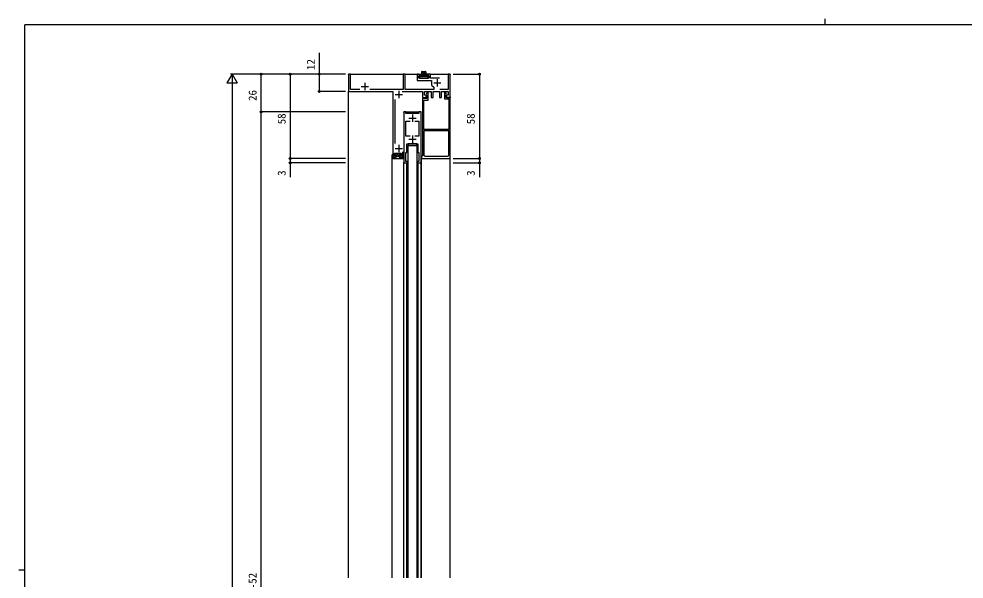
# Model space of a CAD drawing. Units: millimetres, scale not verified. Extents: x -567 to 567, y -403 to 403.
# Drawn here: x -567 to 83, y 18 to 403 of the extents above; entities that cross this region are included whole.
import ezdxf
from ezdxf.enums import TextEntityAlignment as Align

# ---------------------------------------------------------------- set-up
doc = ezdxf.new("R2010")
doc.units = ezdxf.units.MM
doc.header["$LTSCALE"] = 2
for name, color, linetype in [('0-2_YKK_11', 7, 'Continuous'), ('0-3_YKK_12', 2, 'Continuous'), ('0-4_YKK_13', 4, 'Continuous'), ('0-6_YKK_D', 6, 'Continuous'), ('0-7_YKK_ZWAK', 7, 'Continuous')]:
    doc.layers.add(name, color=color, linetype=linetype)
doc.styles.add('ＭＳ ゴシック', font='')
doc.styles.get('ＭＳ ゴシック').set_extended_font_data('MS Gothic')

msp = doc.modelspace()

# ---------------------------------------------------------------- linework, layer by layer
at = {"layer": '0-2_YKK_11'}
for p, q in [((-328.9, 359), (-328.9, 354)), ((-281.6, 359), (-276.6, 359)), ((-279.1, 361.5), (-279.1, 356.5)), ((-331.4, 356.5), (-326.4, 356.5)), ((-308.1, 351), (-303.1, 351)), ((-305.6, 353.5), (-305.6, 348.5)), ((-308.1, 317.36), (-308.1, 347.54)), ((-298.7, 334.8), (-293.7, 334.8)), ((-296.2, 337.3), (-296.2, 332.3)), ((-271.2, 309.5), (-271.2, 326)), ((-298.7, 320.2), (-293.7, 320.2)), ((-296.2, 322.7), (-296.2, 317.7)), ((-308.1, 313.9), (-303.1, 313.9)), ((-305.6, 316.4), (-305.6, 311.4)), ((-287.4, 308.5), (-272.2, 308.5))]:
    msp.add_line(p, q, dxfattribs=at)
for points in [[(-332.282, 354.5), (-338.7, 354.5), (-338.7, 365), (-340.2, 365), (-340.2, 353), (-309.6, 353), (-309.6, 308), (-307.9, 308), (-307.4, 308.5), (-307.7, 308.8), (-308.5, 308.8), (-308.5, 310.7), (-303.9, 310.7), (-303.9, 308.8), (-304.7, 308.8), (-305, 308.5), (-304.5, 308), (-302.8, 308), (-302.8, 311.6)], [(-282.807, 357.207), (-281.6, 356), (-281.6, 354.5), (-301.1, 354.5), (-301.1, 365), (-302.6, 365), (-302.6, 354.5), (-325.518, 354.5)], [(-303.2, 353), (-289.4, 353), (-289.4, 349), (-287.046, 349), (-286.377, 350.16), (-286.573, 350.5), (-287.9, 350.5), (-287.9, 353), (-283.4, 353), (-283.4, 349), (-281.9, 349), (-281.9, 353), (-277.7, 353), (-277.7, 349), (-276.2, 349), (-276.2, 353), (-271.7, 353), (-271.7, 350.5), (-273.027, 350.5), (-273.223, 350.16), (-272.554, 349), (-270.2, 349), (-270.2, 365), (-271.7, 365), (-271.7, 354.5), (-277.3, 354.5)], [(-277.5, 362.2), (-283.9, 362.2), (-283.9, 365), (-284.7, 365), (-284.9, 364.8), (-285.1, 364.6), (-286.1, 364.6), (-286.6, 364.1), (-286.3, 363.8), (-284.9, 363.8), (-284.9, 362.2), (-291.9, 362.2), (-291.9, 363.8), (-290.5, 363.8), (-290.2, 364.1), (-290.7, 364.6), (-291.7, 364.6), (-291.9, 364.8), (-292.1, 365), (-292.9, 365), (-292.9, 360.7), (-283.1, 360.7), (-283.1, 357.914)], [(-297.75, 322.3), (-300.7, 322.3), (-300.7, 332.7), (-297.75, 332.7)], [(-294.65, 332.7), (-291.7, 332.7), (-291.7, 322.3), (-294.65, 322.3)], [(-271.2, 326), (-288.4, 326), (-288.4, 309.5)]]:
    msp.add_lwpolyline(points, dxfattribs=at)
for points in [[(-270.2, 307), (-270.2, 349), (-273.2, 349), (-273.2, 350.5), (-273, 350.7), (-272.74, 351.15), (-273.52, 352.5), (-274.2, 352.5), (-274.2, 348), (-271.2, 348), (-271.2, 327), (-288.4, 327), (-288.4, 347.2), (-285.4, 347.2), (-285.4, 352.5), (-286.08, 352.5), (-286.86, 351.15), (-286.6, 350.7), (-286.4, 350.5), (-286.4, 348.2), (-289.4, 348.2), (-289.4, 308.8), (-289.7, 308.5), (-290, 308.2), (-290, 307)], [(-302.2, 335.042), (-302.2, 304), (-299.55, 304), (-299.55, 305), (-300.7, 305), (-300.7, 311), (-299.95, 311), (-299.95, 317), (-292.45, 317), (-292.45, 311), (-291.7, 311), (-291.7, 305), (-292.85, 305), (-292.85, 304), (-290.2, 304), (-290.2, 335.042), (-290.32, 335.225), (-290.32, 335.775), (-290.2, 335.958), (-290.2, 339), (-291.7, 339), (-291.7, 338), (-300.7, 338), (-300.7, 339), (-302.2, 339), (-302.2, 335.958), (-302.08, 335.775), (-302.08, 335.225)]]:
    msp.add_lwpolyline(points, close=True, dxfattribs=at)
for centre, start, end in [((-282.1, 357.914), 179.99998, 224.99997), ((-287.4, 309.5), 180.00001, 269.99999), ((-272.2, 309.5), 270.00001, 359.99999)]:
    msp.add_arc(centre, 1, start, end, dxfattribs=at)
at = {"layer": '0-3_YKK_12'}
for p, q in [((-340.2, 364.7), (-340.2, 365)), ((-339.9, 365), (-340.2, 365)), ((-339, 365), (-302.3, 365)), ((-301.4, 365), (-292.6, 365)), ((-292.1, 365), (-289.9, 365)), ((-284.7, 365), (-286.9, 365)), ((-284.2, 365), (-271.4, 365)), ((-340.2, 18.5), (-340.2, 353.3)), ((-270.2, 349.3), (-270.2, 348.7)), ((-301.9, 339), (-302.2, 339)), ((-302.2, 338.7), (-302.2, 339)), ((-301, 339), (-291.4, 339)), ((-290.5, 339), (-290.2, 339)), ((-290.2, 338.7), (-290.2, 339)), ((-299.45, 316), (-299.45, 18.5)), ((-299.45, 316), (-292.95, 316)), ((-292.95, 18.5), (-292.95, 316)), ((-310.2, 18.5), (-310.2, 307)), ((-310.2, 307), (-309.829, 307)), ((-302.571, 307), (-302.2, 307)), ((-290, 18.5), (-290, 307)), ((-289.7, 307), (-290, 307)), ((-270.5, 307), (-270.2, 307)), ((-270.2, 18.5), (-270.2, 307.3)), ((-302.2, 18.5), (-302.2, 304.2)), ((-302, 304), (-302.2, 304)), ((-300.099, 18.5), (-300.099, 304)), ((-299.75, 304), (-299.55, 304)), ((-299.55, 18.5), (-299.55, 304)), ((-292.85, 18.5), (-292.85, 304)), ((-292.65, 304), (-292.85, 304)), ((-292.301, 18.5), (-292.301, 304)), ((-290.2, 304), (-290.4, 304)), ((-290.2, 18.5), (-290.2, 304.2))]:
    msp.add_line(p, q, dxfattribs=at)
msp.add_lwpolyline([(-270.5, 365), (-270.2, 365), (-270.2, 364.7)], dxfattribs=at)
at = {"layer": '0-4_YKK_13'}
for p, q in [((-289.9, 366.5), (-289.9, 363.4)), ((-289.9, 365.63), (-289.749, 365.63)), ((-289.9, 364.678), (-289.749, 364.678)), ((-289.888, 366.583), (-289.749, 366.583)), ((-289.749, 366.106), (-289.272, 366.106)), ((-289.749, 365.154), (-289.272, 365.154)), ((-289.749, 364.201), (-289.272, 364.201)), ((-289.6, 366.8), (-287.2, 366.8)), ((-289.272, 366.583), (-288.796, 366.583)), ((-289.272, 365.63), (-288.796, 365.63)), ((-289.272, 364.678), (-288.796, 364.678)), ((-288.796, 366.106), (-288.32, 366.106)), ((-288.796, 365.154), (-288.32, 365.154)), ((-288.796, 364.201), (-288.32, 364.201)), ((-288.32, 366.583), (-287.844, 366.583)), ((-288.32, 365.63), (-287.844, 365.63)), ((-288.32, 364.678), (-287.844, 364.678)), ((-287.844, 366.106), (-287.367, 366.106)), ((-287.844, 365.154), (-287.367, 365.154)), ((-287.844, 364.201), (-287.367, 364.201)), ((-287.367, 366.583), (-286.912, 366.583)), ((-287.367, 365.63), (-286.9, 365.63)), ((-287.367, 364.678), (-286.9, 364.678)), ((-286.9, 366.5), (-286.9, 363.4)), ((-291.4, 363.1), (-291.4, 362.5)), ((-285.7, 363.4), (-291.1, 363.4)), ((-291.1, 362.2), (-285.7, 362.2)), ((-289.9, 363.725), (-289.749, 363.725)), ((-289.272, 363.725), (-288.796, 363.725)), ((-288.32, 363.725), (-287.844, 363.725)), ((-287.367, 363.725), (-286.9, 363.725)), ((-285.4, 362.5), (-285.4, 363.1)), ((-310.129, 307.29), (-310.2, 309.383)), ((-309.829, 307), (-302.571, 307)), ((-309.637, 308.179), (-309.791, 309.114)), ((-309.762, 307.884), (-309.731, 307.909)), ((-307.15, 308), (-308.45, 308)), ((-308.15, 309.6), (-308.15, 310.1)), ((-308.118, 309.466), (-307.185, 310.4)), ((-307.85, 310.4), (-304.55, 310.4)), ((-307.85, 309.3), (-307.15, 309.3)), ((-307.15, 309.088), (-305.838, 310.4)), ((-307.15, 309.3), (-307.15, 308)), ((-307.15, 308.65), (-305.25, 308.65)), ((-306.241, 308.65), (-304.496, 310.395)), ((-305.25, 309.3), (-305.25, 308)), ((-305.25, 309.3), (-304.55, 309.3)), ((-305.25, 308), (-303.95, 308)), ((-304.25, 309.6), (-304.25, 310.1)), ((-302.763, 308.179), (-302.609, 309.114)), ((-302.638, 307.884), (-302.669, 307.909)), ((-302.271, 307.29), (-302.2, 309.383))]:
    msp.add_line(p, q, dxfattribs=at)
msp.add_lwpolyline([(-299.2, 316), (-293.2, 316), (-293.2, 317), (-299.2, 317)], close=True, dxfattribs=at)
for centre, radius, start, end in [((-289.6, 366.5), 0.3, 90, 180), ((-287.2, 366.5), 0.3, 0, 90), ((-291.1, 363.1), 0.3, 90, 180), ((-291.1, 362.5), 0.3, 180, 270), ((-285.7, 363.1), 0.3, 0, 90), ((-285.7, 362.5), 0.3, 270, 0), ((-309.9, 309.393), 0.3, 291.40354, 181.93232), ((-309.829, 307.3), 0.3, 181.93232, 270), ((-309.677, 307.763), 0.148, 124.84866, 304.84866), ((-309.933, 308.13), 0.3, 312.36553, 9.30979), ((-308.45, 306), 2, 90, 124.84866), ((-307.85, 310.1), 0.3, 90, 180), ((-307.85, 309.6), 0.3, 180, 270), ((-304.55, 310.1), 0.3, 0, 90), ((-304.55, 309.6), 0.3, 270, 0), ((-303.95, 306), 2, 55.15134, 90), ((-302.723, 307.763), 0.148, 235.15134, 55.15134), ((-302.5, 309.393), 0.3, 358.06768, 248.59646), ((-302.467, 308.13), 0.3, 170.69021, 227.63447), ((-302.571, 307.3), 0.3, 270, 358.06768)]:
    msp.add_arc(centre, radius, start, end, dxfattribs=at)
at = {"layer": '0-6_YKK_D'}
for p, q in [((-420.2, 365), (-423.7, 358.938)), ((-342.2, 365), (-421.2, 365)), ((-420.2, 365), (-416.7, 358.938)), ((-420.2, 365), (-420.2, 352.876)), ((-342.2, 365), (-401.2, 365)), ((-400.2, 339), (-400.2, 365)), ((-342.2, 365), (-381.2, 365)), ((-380.2, 365), (-380.2, 307)), ((-342.2, 365), (-361.2, 365)), ((-268.2, 365), (-249.2, 365)), ((-250.2, 365), (-250.2, 307)), ((-423.7, 358.938), (-416.7, 358.938)), ((-420.2, 358), (-420.2, -324)), ((-342.2, 353), (-361.2, 353)), ((-342.2, 339), (-401.2, 339)), ((-342.2, 339), (-401.2, 339)), ((-400.2, -305), (-400.2, 339)), ((-342.2, 307), (-381.2, 307)), ((-342.2, 307), (-381.2, 307)), ((-268.2, 307), (-249.2, 307)), ((-268.2, 307), (-249.2, 307)), ((-342.2, 304), (-381.2, 304)), ((-268.2, 304), (-249.2, 304))]:
    msp.add_line(p, q, dxfattribs=at)
for points in [[(-360.2, 353), (-360.2, 365), (-360.2, 379.755)], [(-380.2, 307), (-380.2, 304), (-380.2, 294.103)], [(-250.2, 307), (-250.2, 304), (-250.2, 294.103)]]:
    msp.add_lwpolyline(points, dxfattribs=at)
for centre in [(-400.2, 365), (-380.2, 365), (-360.2, 365), (-250.2, 365), (-360.2, 353), (-400.2, 339), (-400.2, 339), (-380.2, 307), (-380.2, 307), (-250.2, 307), (-250.2, 307), (-380.2, 304), (-250.2, 304)]:
    msp.add_circle(centre, 0.637, dxfattribs=at)
at = {"layer": '0-7_YKK_ZWAK'}
for p, q in [((-12.68, 403), (-12.68, 399)), ((537.3, 399), (-562.7, 399)), ((-562.7, -351), (-562.7, 399)), ((-566.7, 24), (-562.7, 24))]:
    msp.add_line(p, q, dxfattribs=at)

# ---------------------------------------------------------------- texts
at = {"layer": '0-6_YKK_D', "style": 'ＭＳ ゴシック'}
for s, p in [('12', (-361.7, 367.899)), ('26', (-401.7, 346.567)), ('58', (-381.7, 330.524)), ('58', (-251.7, 330.524)), ('3', (-381.7, 295.049)), ('3', (-251.7, 295.049)), ('SH=H-52', (-401.7, -4.222))]:
    msp.add_text(s, height=5.499, rotation=90, dxfattribs=at).set_placement(p, align=Align.BOTTOM_LEFT)

doc.saveas('drawing.dxf')
